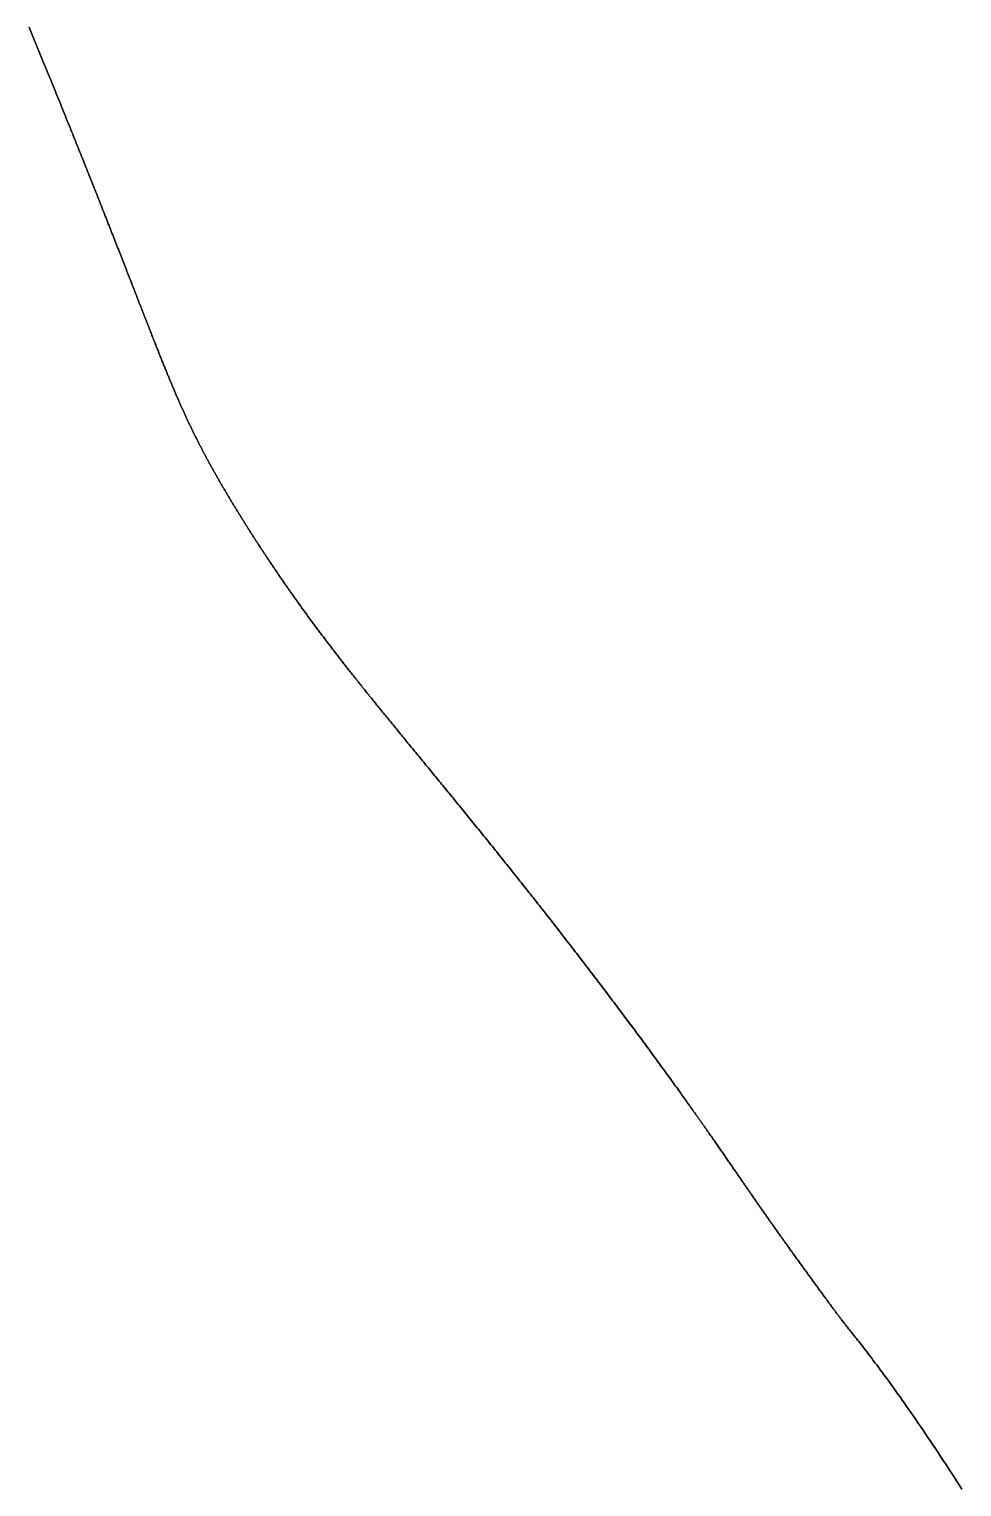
# Model space of a CAD drawing. Header units: inches. Extents: x 130170 to 284068, y 377793 to 804530.
# Drawn here: x 260013.8 to 260047.5, y 742561.3 to 742613.9 of the extents above; entities that cross this region are included whole.
import ezdxf

# ---------------------------------------------------------------- set-up
doc = ezdxf.new("R2010")
doc.units = ezdxf.units.IN
doc.header["$MEASUREMENT"] = 0
doc.layers.add('muni_il', color=7, linetype='Continuous')

msp = doc.modelspace()

# ---------------------------------------------------------------- linework, layer by layer
at = {"layer": 'muni_il'}
for points in [[(260047.468, 742561.223), (260047.371, 742561.376), (260047.273, 742561.527), (260047.177, 742561.677), (260047.081, 742561.826), (260046.985, 742561.973), (260046.89, 742562.118), (260046.796, 742562.262), (260046.702, 742562.405), (260046.609, 742562.545), (260046.517, 742562.684), (260046.426, 742562.821), (260046.335, 742562.957), (260046.245, 742563.091), (260046.156, 742563.223), (260046.067, 742563.353), (260045.98, 742563.481), (260045.894, 742563.607), (260045.808, 742563.731), (260045.723, 742563.854), (260045.64, 742563.974), (260045.557, 742564.092), (260045.476, 742564.209), (260045.395, 742564.323), (260045.316, 742564.435), (260045.238, 742564.546), (260045.161, 742564.654), (260045.085, 742564.76), (260045.011, 742564.863), (260044.937, 742564.965), (260044.865, 742565.065), (260044.794, 742565.162), (260044.725, 742565.257), (260044.656, 742565.35), (260044.589, 742565.441), (260044.523, 742565.53), (260044.459, 742565.616), (260044.396, 742565.701), (260044.335, 742565.783), (260044.274, 742565.863), (260044.216, 742565.941), (260044.158, 742566.016), (260044.102, 742566.09), (260044.048, 742566.161), (260043.995, 742566.23), (260043.943, 742566.297), (260043.893, 742566.362), (260043.844, 742566.424), (260043.797, 742566.485), (260043.752, 742566.543), (260043.708, 742566.6), (260043.665, 742566.654), (260043.624, 742566.706), (260043.585, 742566.756), (260043.547, 742566.804), (260043.511, 742566.849), (260043.476, 742566.893), (260043.443, 742566.934), (260043.412, 742566.973), (260043.382, 742567.01), (260043.355, 742567.044), (260043.329, 742567.076), (260043.305, 742567.106), (260043.283, 742567.133), (260043.264, 742567.158), (260043.246, 742567.18), (260043.231, 742567.199), (260043.128, 742567.332), (260043.097, 742567.373), (260043.081, 742567.394), (260043.065, 742567.415), (260043.049, 742567.437), (260043.032, 742567.459), (260043.015, 742567.481), (260042.998, 742567.504), (260042.981, 742567.527), (260042.963, 742567.551), (260042.945, 742567.575), (260042.927, 742567.6), (260042.908, 742567.625), (260042.889, 742567.65), (260042.87, 742567.676), (260042.851, 742567.702), (260042.831, 742567.728), (260042.811, 742567.755), (260042.791, 742567.782), (260042.771, 742567.81), (260042.75, 742567.837), (260042.73, 742567.865), (260042.709, 742567.894), (260042.688, 742567.922), (260042.667, 742567.951), (260042.645, 742567.98), (260042.624, 742568.009), (260042.602, 742568.038), (260042.581, 742568.068), (260042.559, 742568.098), (260042.537, 742568.128), (260042.515, 742568.158), (260042.493, 742568.188), (260042.47, 742568.219), (260042.448, 742568.249), (260042.426, 742568.28), (260042.403, 742568.31), (260042.381, 742568.341), (260042.358, 742568.372), (260042.336, 742568.403), (260042.313, 742568.434), (260042.29, 742568.465), (260042.268, 742568.496), (260042.245, 742568.527), (260042.222, 742568.558), (260042.2, 742568.589), (260042.177, 742568.62), (260042.154, 742568.651), (260042.132, 742568.683), (260042.109, 742568.714), (260042.086, 742568.745), (260042.064, 742568.776), (260042.041, 742568.807), (260042.018, 742568.838), (260041.996, 742568.869), (260041.973, 742568.9), (260041.951, 742568.931), (260041.928, 742568.962), (260041.906, 742568.993), (260041.883, 742569.024), (260041.861, 742569.055), (260041.838, 742569.086), (260041.816, 742569.117), (260041.793, 742569.148), (260041.771, 742569.178), (260041.749, 742569.209), (260041.727, 742569.24), (260041.705, 742569.27), (260041.682, 742569.301), (260041.66, 742569.332), (260041.638, 742569.362), (260041.616, 742569.393), (260041.594, 742569.423), (260041.572, 742569.453), (260041.55, 742569.484), (260041.528, 742569.514), (260041.507, 742569.544), (260041.485, 742569.575), (260041.463, 742569.605), (260041.441, 742569.635), (260041.42, 742569.665), (260041.398, 742569.695), (260041.376, 742569.725), (260041.355, 742569.755), (260041.333, 742569.785), (260041.312, 742569.815), (260041.29, 742569.845), (260041.269, 742569.875), (260041.247, 742569.905), (260041.226, 742569.935), (260041.204, 742569.965), (260041.183, 742569.995), (260041.162, 742570.024), (260041.14, 742570.054), (260041.119, 742570.084), (260041.098, 742570.114), (260041.076, 742570.143), (260041.055, 742570.173), (260041.034, 742570.203), (260041.013, 742570.233), (260040.992, 742570.262), (260040.97, 742570.292), (260040.949, 742570.322), (260040.928, 742570.351), (260040.907, 742570.381), (260040.886, 742570.411), (260040.865, 742570.44), (260040.844, 742570.47), (260040.823, 742570.5), (260040.802, 742570.529), (260040.781, 742570.559), (260040.76, 742570.589), (260040.739, 742570.618), (260040.718, 742570.648), (260040.697, 742570.677), (260040.676, 742570.707), (260040.655, 742570.737), (260040.634, 742570.766), (260040.613, 742570.796), (260040.592, 742570.826), (260040.571, 742570.855), (260040.55, 742570.885), (260040.529, 742570.915), (260040.509, 742570.944), (260040.488, 742570.974), (260040.467, 742571.004), (260040.446, 742571.034), (260040.425, 742571.063), (260040.404, 742571.093), (260040.383, 742571.123), (260040.363, 742571.153), (260040.342, 742571.182), (260040.321, 742571.212), (260040.3, 742571.242), (260040.279, 742571.272), (260040.258, 742571.302), (260040.237, 742571.332), (260040.217, 742571.361), (260040.196, 742571.391), (260040.175, 742571.421), (260040.154, 742571.451), (260040.133, 742571.481), (260040.112, 742571.511), (260040.091, 742571.541), (260040.07, 742571.571), (260040.05, 742571.601), (260040.029, 742571.631), (260040.008, 742571.661), (260039.987, 742571.691), (260039.966, 742571.722), (260039.945, 742571.752), (260039.924, 742571.782), (260039.903, 742571.812), (260039.882, 742571.843), (260039.861, 742571.873), (260039.84, 742571.903), (260039.819, 742571.934), (260039.798, 742571.964), (260039.777, 742571.995), (260039.756, 742572.025), (260039.735, 742572.056), (260039.713, 742572.087), (260039.692, 742572.117), (260039.671, 742572.148), (260039.65, 742572.179), (260039.628, 742572.21), (260039.607, 742572.241), (260039.585, 742572.272), (260039.564, 742572.303), (260039.542, 742572.334), (260039.521, 742572.365), (260039.499, 742572.396), (260039.478, 742572.428), (260039.456, 742572.459), (260039.434, 742572.491), (260039.413, 742572.522), (260039.391, 742572.554), (260039.369, 742572.586), (260039.347, 742572.618), (260039.325, 742572.65), (260039.303, 742572.682), (260039.28, 742572.714), (260039.258, 742572.746), (260039.236, 742572.779), (260039.213, 742572.811), (260039.191, 742572.844), (260039.168, 742572.877), (260039.146, 742572.91), (260039.123, 742572.943), (260039.1, 742572.976), (260039.077, 742573.009), (260039.054, 742573.043), (260039.031, 742573.076), (260039.007, 742573.11), (260038.984, 742573.144), (260038.96, 742573.178), (260038.937, 742573.212), (260038.913, 742573.247), (260038.889, 742573.281), (260038.865, 742573.316), (260038.841, 742573.351), (260038.817, 742573.386), (260038.792, 742573.421), (260038.768, 742573.457), (260038.743, 742573.492), (260038.718, 742573.528), (260038.693, 742573.564), (260038.668, 742573.6), (260038.643, 742573.637), (260038.617, 742573.673), (260038.592, 742573.71), (260038.566, 742573.747), (260038.54, 742573.785), (260038.514, 742573.822), (260038.487, 742573.86), (260038.461, 742573.898), (260038.434, 742573.936), (260038.407, 742573.975), (260038.38, 742574.014), (260038.353, 742574.053), (260038.326, 742574.092), (260038.298, 742574.132), (260038.27, 742574.171), (260038.242, 742574.212), (260038.214, 742574.252), (260038.185, 742574.293), (260038.156, 742574.333), (260038.127, 742574.375), (260038.098, 742574.416), (260038.069, 742574.458), (260038.039, 742574.5), (260038.009, 742574.542), (260037.979, 742574.585), (260037.949, 742574.628), (260037.919, 742574.671), (260037.888, 742574.715), (260037.857, 742574.758), (260037.826, 742574.803), (260037.794, 742574.847), (260037.762, 742574.892), (260037.73, 742574.937), (260037.698, 742574.983), (260037.665, 742575.028), (260037.633, 742575.074), (260037.6, 742575.121), (260037.566, 742575.168), (260037.533, 742575.215), (260037.499, 742575.262), (260037.465, 742575.31), (260037.43, 742575.358), (260037.396, 742575.406), (260037.361, 742575.455), (260037.326, 742575.504), (260037.29, 742575.554), (260037.254, 742575.603), (260037.218, 742575.654), (260037.182, 742575.704), (260037.145, 742575.755), (260037.109, 742575.806), (260037.071, 742575.858), (260037.034, 742575.909), (260036.996, 742575.962), (260036.958, 742576.014), (260036.92, 742576.067), (260036.882, 742576.12), (260036.843, 742576.174), (260036.804, 742576.227), (260036.764, 742576.282), (260036.725, 742576.336), (260036.685, 742576.391), (260036.644, 742576.446), (260036.604, 742576.502), (260036.563, 742576.558), (260036.522, 742576.614), (260036.481, 742576.671), (260036.439, 742576.728), (260036.397, 742576.785), (260036.355, 742576.842), (260036.313, 742576.9), (260036.27, 742576.958), (260036.227, 742577.017), (260036.184, 742577.076), (260036.14, 742577.135), (260036.096, 742577.194), (260036.052, 742577.254), (260036.008, 742577.314), (260035.963, 742577.374), (260035.919, 742577.435), (260035.873, 742577.496), (260035.828, 742577.557), (260035.783, 742577.619), (260035.737, 742577.68), (260035.691, 742577.742), (260035.644, 742577.805), (260035.598, 742577.867), (260035.551, 742577.93), (260035.504, 742577.993), (260035.457, 742578.057), (260035.409, 742578.12), (260035.362, 742578.184), (260035.314, 742578.248), (260035.265, 742578.313), (260035.217, 742578.377), (260035.168, 742578.442), (260035.12, 742578.507), (260035.071, 742578.572), (260035.021, 742578.638), (260034.972, 742578.703), (260034.922, 742578.769), (260034.872, 742578.835), (260034.823, 742578.902), (260034.772, 742578.968), (260034.722, 742579.035), (260034.671, 742579.102), (260034.621, 742579.169), (260034.57, 742579.236), (260034.519, 742579.303), (260034.468, 742579.371), (260034.416, 742579.438), (260034.365, 742579.506), (260034.313, 742579.574), (260034.261, 742579.642), (260034.209, 742579.71), (260034.157, 742579.778), (260034.105, 742579.847), (260034.053, 742579.915), (260034, 742579.984), (260033.948, 742580.052), (260033.895, 742580.121), (260033.842, 742580.19), (260033.789, 742580.259), (260033.736, 742580.328), (260033.683, 742580.397), (260033.63, 742580.466), (260033.576, 742580.535), (260033.523, 742580.605), (260033.47, 742580.674), (260033.416, 742580.743), (260033.362, 742580.813), (260033.309, 742580.882), (260033.255, 742580.952), (260033.201, 742581.021), (260033.147, 742581.09), (260033.093, 742581.16), (260033.04, 742581.229), (260032.986, 742581.299), (260032.931, 742581.368), (260032.878, 742581.438), (260032.823, 742581.507), (260032.769, 742581.576), (260032.715, 742581.646), (260032.661, 742581.715), (260032.607, 742581.784), (260032.553, 742581.853), (260032.499, 742581.922), (260032.445, 742581.991), (260032.391, 742582.06), (260032.337, 742582.129), (260032.282, 742582.198), (260032.229, 742582.267), (260032.175, 742582.335), (260032.121, 742582.404), (260032.067, 742582.472), (260032.013, 742582.541), (260031.959, 742582.609), (260031.905, 742582.677), (260031.851, 742582.745), (260031.798, 742582.813), (260031.744, 742582.881), (260031.69, 742582.949), (260031.637, 742583.016), (260031.583, 742583.083), (260031.53, 742583.151), (260031.477, 742583.218), (260031.423, 742583.285), (260031.37, 742583.351), (260031.317, 742583.418), (260031.264, 742583.484), (260031.212, 742583.551), (260031.159, 742583.617), (260031.106, 742583.683), (260031.054, 742583.749), (260031.001, 742583.814), (260030.949, 742583.88), (260030.897, 742583.945), (260030.844, 742584.01), (260030.792, 742584.075), (260030.741, 742584.139), (260030.689, 742584.204), (260030.637, 742584.268), (260030.586, 742584.332), (260030.535, 742584.396), (260030.483, 742584.459), (260030.432, 742584.523), (260030.381, 742584.586), (260030.331, 742584.649), (260030.28, 742584.712), (260030.229, 742584.774), (260030.179, 742584.836), (260030.129, 742584.898), (260030.079, 742584.96), (260030.029, 742585.022), (260029.979, 742585.083), (260029.93, 742585.144), (260029.88, 742585.205), (260029.831, 742585.266), (260029.782, 742585.326), (260029.733, 742585.387), (260029.685, 742585.446), (260029.636, 742585.506), (260029.588, 742585.566), (260029.54, 742585.625), (260029.492, 742585.684), (260029.444, 742585.743), (260029.396, 742585.801), (260029.349, 742585.859), (260029.301, 742585.917), (260029.254, 742585.975), (260029.207, 742586.033), (260029.161, 742586.09), (260029.114, 742586.147), (260029.068, 742586.203), (260029.022, 742586.26), (260028.976, 742586.316), (260028.93, 742586.372), (260028.884, 742586.428), (260028.839, 742586.483), (260028.794, 742586.538), (260028.749, 742586.593), (260028.704, 742586.648), (260028.659, 742586.703), (260028.615, 742586.757), (260028.571, 742586.811), (260028.527, 742586.864), (260028.483, 742586.918), (260028.439, 742586.971), (260028.396, 742587.024), (260028.353, 742587.077), (260028.31, 742587.129), (260028.267, 742587.181), (260028.224, 742587.233), (260028.182, 742587.285), (260028.139, 742587.336), (260028.097, 742587.387), (260028.056, 742587.438), (260028.014, 742587.489), (260027.972, 742587.54), (260027.931, 742587.59), (260027.89, 742587.64), (260027.849, 742587.69), (260027.809, 742587.739), (260027.768, 742587.788), (260027.728, 742587.837), (260027.688, 742587.886), (260027.648, 742587.935), (260027.608, 742587.983), (260027.569, 742588.031), (260027.529, 742588.079), (260027.49, 742588.126), (260027.451, 742588.174), (260027.413, 742588.221), (260027.374, 742588.268), (260027.336, 742588.315), (260027.298, 742588.361), (260027.26, 742588.407), (260027.222, 742588.454), (260027.184, 742588.499), (260027.147, 742588.545), (260027.11, 742588.59), (260027.073, 742588.636), (260027.036, 742588.681), (260026.999, 742588.725), (260026.963, 742588.77), (260026.927, 742588.814), (260026.89, 742588.859), (260026.854, 742588.902), (260026.819, 742588.946), (260026.783, 742588.99), (260026.748, 742589.033), (260026.713, 742589.076), (260026.677, 742589.119), (260026.643, 742589.162), (260026.608, 742589.205), (260026.573, 742589.247), (260026.539, 742589.289), (260026.505, 742589.331), (260026.471, 742589.373), (260026.437, 742589.415), (260026.403, 742589.456), (260026.37, 742589.498), (260026.336, 742589.539), (260026.303, 742589.58), (260026.27, 742589.621), (260026.237, 742589.661), (260026.205, 742589.702), (260026.172, 742589.742), (260026.14, 742589.782), (260026.107, 742589.822), (260026.075, 742589.862), (260026.043, 742589.902), (260026.011, 742589.941), (260025.98, 742589.98), (260025.948, 742590.02), (260025.917, 742590.059), (260025.886, 742590.097), (260025.855, 742590.136), (260025.824, 742590.175), (260025.793, 742590.213), (260025.763, 742590.251), (260025.732, 742590.29), (260025.702, 742590.328), (260025.672, 742590.366), (260025.641, 742590.403), (260025.612, 742590.441), (260025.582, 742590.478), (260025.552, 742590.516), (260025.523, 742590.553), (260025.493, 742590.59), (260025.464, 742590.627), (260025.435, 742590.664), (260025.406, 742590.701), (260025.377, 742590.737), (260025.348, 742590.774), (260025.32, 742590.81), (260025.291, 742590.846), (260025.263, 742590.882), (260025.235, 742590.918), (260025.206, 742590.954), (260025.178, 742590.99), (260025.151, 742591.026), (260025.123, 742591.061), (260025.095, 742591.097), (260025.067, 742591.132), (260025.04, 742591.168), (260025.013, 742591.203), (260024.986, 742591.238), (260024.958, 742591.273), (260024.931, 742591.308), (260024.905, 742591.342), (260024.878, 742591.377), (260024.851, 742591.412), (260024.824, 742591.446), (260024.798, 742591.481), (260024.772, 742591.515), (260024.745, 742591.549), (260024.719, 742591.583), (260024.693, 742591.617), (260024.667, 742591.651), (260024.641, 742591.685), (260024.615, 742591.719), (260024.59, 742591.753), (260024.564, 742591.786), (260024.539, 742591.82), (260024.513, 742591.854), (260024.488, 742591.887), (260024.463, 742591.92), (260024.438, 742591.954), (260024.413, 742591.987), (260024.388, 742592.02), (260024.363, 742592.053), (260024.338, 742592.086), (260024.313, 742592.119), (260024.289, 742592.152), (260024.264, 742592.185), (260024.24, 742592.217), (260024.215, 742592.25), (260024.191, 742592.283), (260024.167, 742592.315), (260024.143, 742592.348), (260024.119, 742592.38), (260024.095, 742592.412), (260024.071, 742592.445), (260024.047, 742592.477), (260024.023, 742592.509), (260024, 742592.541), (260023.976, 742592.573), (260023.953, 742592.605), (260023.929, 742592.637), (260023.906, 742592.669), (260023.883, 742592.701), (260023.859, 742592.733), (260023.836, 742592.765), (260023.813, 742592.796), (260023.79, 742592.828), (260023.767, 742592.859), (260023.744, 742592.891), (260023.722, 742592.922), (260023.699, 742592.954), (260023.676, 742592.985), (260023.653, 742593.016), (260023.631, 742593.048), (260023.609, 742593.079), (260023.586, 742593.11), (260023.564, 742593.141), (260023.542, 742593.172), (260023.519, 742593.204), (260023.497, 742593.235), (260023.475, 742593.266), (260023.453, 742593.296), (260023.431, 742593.327), (260023.409, 742593.358), (260023.387, 742593.389), (260023.366, 742593.42), (260023.344, 742593.45), (260023.322, 742593.481), (260023.301, 742593.512), (260023.279, 742593.542), (260023.258, 742593.573), (260023.236, 742593.603), (260023.215, 742593.634), (260023.193, 742593.664), (260023.172, 742593.695), (260023.151, 742593.725), (260023.13, 742593.755), (260023.109, 742593.786), (260023.088, 742593.816), (260023.067, 742593.846), (260023.046, 742593.876), (260023.025, 742593.906), (260023.004, 742593.937), (260022.983, 742593.967), (260022.963, 742593.997), (260022.942, 742594.027), (260022.921, 742594.057), (260022.901, 742594.086), (260022.88, 742594.116), (260022.86, 742594.146), (260022.839, 742594.176), (260022.819, 742594.206), (260022.799, 742594.236), (260022.778, 742594.265), (260022.758, 742594.295), (260022.738, 742594.325), (260022.718, 742594.354), (260022.698, 742594.384), (260022.678, 742594.413), (260022.658, 742594.443), (260022.638, 742594.472), (260022.618, 742594.502), (260022.598, 742594.531), (260022.578, 742594.56), (260022.559, 742594.59), (260022.539, 742594.619), (260022.519, 742594.648), (260022.5, 742594.678), (260022.48, 742594.707), (260022.461, 742594.736), (260022.441, 742594.765), (260022.422, 742594.794), (260022.403, 742594.823), (260022.383, 742594.852), (260022.364, 742594.881), (260022.345, 742594.91), (260022.326, 742594.939), (260022.307, 742594.968), (260022.288, 742594.997), (260022.269, 742595.026), (260022.25, 742595.055), (260022.231, 742595.083), (260022.212, 742595.112), (260022.193, 742595.141), (260022.174, 742595.17), (260022.156, 742595.198), (260022.137, 742595.227), (260022.118, 742595.255), (260022.1, 742595.284), (260022.081, 742595.312), (260022.063, 742595.341), (260022.044, 742595.369), (260022.026, 742595.398), (260022.007, 742595.426), (260021.989, 742595.455), (260021.971, 742595.483), (260021.952, 742595.511), (260021.934, 742595.539), (260021.916, 742595.568), (260021.898, 742595.596), (260021.88, 742595.624), (260021.862, 742595.652), (260021.844, 742595.68), (260021.826, 742595.708), (260021.808, 742595.736), (260021.79, 742595.764), (260021.773, 742595.792), (260021.755, 742595.82), (260021.737, 742595.848), (260021.719, 742595.876), (260021.702, 742595.904), (260021.684, 742595.932), (260021.667, 742595.959), (260021.649, 742595.987), (260021.632, 742596.015), (260021.615, 742596.042), (260021.597, 742596.07), (260021.58, 742596.098), (260021.563, 742596.125), (260021.545, 742596.153), (260021.528, 742596.18), (260021.511, 742596.208), (260021.494, 742596.235), (260021.477, 742596.262), (260021.46, 742596.29), (260021.443, 742596.317), (260021.426, 742596.345), (260021.409, 742596.372), (260021.392, 742596.399), (260021.376, 742596.426), (260021.359, 742596.453), (260021.342, 742596.48), (260021.326, 742596.508), (260021.309, 742596.535), (260021.292, 742596.562), (260021.276, 742596.589), (260021.26, 742596.616), (260021.243, 742596.643), (260021.227, 742596.669), (260021.21, 742596.696), (260021.194, 742596.723), (260021.178, 742596.75), (260021.162, 742596.777), (260021.146, 742596.803), (260021.129, 742596.83), (260021.113, 742596.857), (260021.097, 742596.883), (260021.081, 742596.91), (260021.065, 742596.937), (260021.05, 742596.963), (260021.034, 742596.989), (260021.018, 742597.016), (260021.002, 742597.042), (260020.986, 742597.069), (260020.971, 742597.095), (260020.955, 742597.122), (260020.939, 742597.148), (260020.924, 742597.174), (260020.908, 742597.2), (260020.893, 742597.227), (260020.878, 742597.253), (260020.862, 742597.279), (260020.847, 742597.305), (260020.832, 742597.331), (260020.816, 742597.357), (260020.801, 742597.383), (260020.786, 742597.409), (260020.771, 742597.435), (260020.756, 742597.461), (260020.741, 742597.487), (260020.726, 742597.513), (260020.711, 742597.539), (260020.696, 742597.565), (260020.681, 742597.591), (260020.666, 742597.616), (260020.651, 742597.642), (260020.637, 742597.668), (260020.622, 742597.694), (260020.607, 742597.719), (260020.593, 742597.745), (260020.578, 742597.771), (260020.564, 742597.796), (260020.549, 742597.822), (260020.535, 742597.847), (260020.52, 742597.873), (260020.506, 742597.898), (260020.492, 742597.924), (260020.477, 742597.949), (260020.463, 742597.975), (260020.449, 742598), (260020.435, 742598.026), (260020.421, 742598.051), (260020.406, 742598.077), (260020.392, 742598.102), (260020.378, 742598.127), (260020.364, 742598.153), (260020.35, 742598.178), (260020.336, 742598.203), (260020.323, 742598.229), (260020.309, 742598.254), (260020.295, 742598.279), (260020.281, 742598.305), (260020.267, 742598.33), (260020.254, 742598.355), (260020.24, 742598.38), (260020.226, 742598.406), (260020.213, 742598.431), (260020.199, 742598.456), (260020.186, 742598.481), (260020.172, 742598.507), (260020.159, 742598.532), (260020.145, 742598.557), (260020.132, 742598.582), (260020.119, 742598.608), (260020.105, 742598.633), (260020.092, 742598.658), (260020.079, 742598.683), (260020.065, 742598.709), (260020.052, 742598.734), (260020.039, 742598.759), (260020.026, 742598.784), (260020.013, 742598.81), (260020, 742598.835), (260019.986, 742598.86), (260019.973, 742598.886), (260019.96, 742598.911), (260019.947, 742598.936), (260019.934, 742598.962), (260019.922, 742598.987), (260019.909, 742599.012), (260019.896, 742599.038), (260019.883, 742599.063), (260019.87, 742599.089), (260019.857, 742599.114), (260019.844, 742599.14), (260019.831, 742599.166), (260019.819, 742599.191), (260019.806, 742599.217), (260019.793, 742599.242), (260019.78, 742599.268), (260019.768, 742599.294), (260019.755, 742599.32), (260019.742, 742599.346), (260019.729, 742599.372), (260019.717, 742599.397), (260019.704, 742599.423), (260019.691, 742599.449), (260019.679, 742599.476), (260019.666, 742599.502), (260019.654, 742599.528), (260019.641, 742599.554), (260019.628, 742599.58), (260019.616, 742599.607), (260019.603, 742599.633), (260019.591, 742599.66), (260019.578, 742599.686), (260019.565, 742599.713), (260019.553, 742599.74), (260019.54, 742599.766), (260019.528, 742599.793), (260019.515, 742599.82), (260019.502, 742599.847), (260019.49, 742599.874), (260019.477, 742599.902), (260019.465, 742599.929), (260019.452, 742599.956), (260019.44, 742599.984), (260019.427, 742600.011), (260019.414, 742600.039), (260019.402, 742600.067), (260019.389, 742600.094), (260019.376, 742600.122), (260019.364, 742600.15), (260019.351, 742600.179), (260019.338, 742600.207), (260019.326, 742600.235), (260019.313, 742600.264), (260019.3, 742600.292), (260019.287, 742600.321), (260019.275, 742600.35), (260019.262, 742600.379), (260019.249, 742600.408), (260019.236, 742600.437), (260019.223, 742600.466), (260019.21, 742600.496), (260019.197, 742600.526), (260019.184, 742600.555), (260019.171, 742600.585), (260019.158, 742600.615), (260019.145, 742600.646), (260019.132, 742600.676), (260019.119, 742600.707), (260019.106, 742600.737), (260019.093, 742600.768), (260019.079, 742600.799), (260019.066, 742600.83), (260019.053, 742600.861), (260019.04, 742600.893), (260019.026, 742600.925), (260019.013, 742600.956), (260018.999, 742600.988), (260018.986, 742601.021), (260018.972, 742601.053), (260018.958, 742601.086), (260018.945, 742601.118), (260018.931, 742601.151), (260018.917, 742601.184), (260018.903, 742601.218), (260018.889, 742601.251), (260018.876, 742601.285), (260018.862, 742601.319), (260018.847, 742601.353), (260018.833, 742601.387), (260018.819, 742601.422), (260018.805, 742601.457), (260018.791, 742601.492), (260018.776, 742601.527), (260018.762, 742601.562), (260018.747, 742601.598), (260018.733, 742601.634), (260018.718, 742601.67), (260018.703, 742601.706), (260018.688, 742601.743), (260018.674, 742601.78), (260018.658, 742601.817), (260018.644, 742601.854), (260018.628, 742601.892), (260018.613, 742601.929), (260018.598, 742601.967), (260018.583, 742602.006), (260018.567, 742602.044), (260018.552, 742602.083), (260018.536, 742602.122), (260018.52, 742602.161), (260018.505, 742602.201), (260018.489, 742602.241), (260018.473, 742602.281), (260018.457, 742602.321), (260018.441, 742602.362), (260018.424, 742602.403), (260018.408, 742602.444), (260018.391, 742602.486), (260018.375, 742602.528), (260018.358, 742602.57), (260018.342, 742602.612), (260018.325, 742602.655), (260018.308, 742602.698), (260018.291, 742602.741), (260018.274, 742602.785), (260018.256, 742602.829), (260018.239, 742602.873), (260018.222, 742602.917), (260018.204, 742602.962), (260018.186, 742603.007), (260018.168, 742603.053), (260018.15, 742603.098), (260018.132, 742603.144), (260018.114, 742603.191), (260018.096, 742603.237), (260018.078, 742603.284), (260018.059, 742603.331), (260018.041, 742603.379), (260018.022, 742603.427), (260018.003, 742603.475), (260017.984, 742603.524), (260017.965, 742603.573), (260017.946, 742603.622), (260017.926, 742603.671), (260017.907, 742603.721), (260017.887, 742603.772), (260017.868, 742603.822), (260017.848, 742603.873), (260017.828, 742603.924), (260017.808, 742603.976), (260017.787, 742604.028), (260017.767, 742604.08), (260017.747, 742604.133), (260017.726, 742604.186), (260017.705, 742604.239), (260017.684, 742604.293), (260017.663, 742604.347), (260017.642, 742604.401), (260017.621, 742604.456), (260017.599, 742604.511), (260017.578, 742604.566), (260017.556, 742604.622), (260017.534, 742604.678), (260017.512, 742604.734), (260017.49, 742604.791), (260017.468, 742604.848), (260017.445, 742604.905), (260017.423, 742604.963), (260017.4, 742605.021), (260017.377, 742605.08), (260017.354, 742605.138), (260017.331, 742605.198), (260017.308, 742605.257), (260017.285, 742605.317), (260017.261, 742605.377), (260017.238, 742605.438), (260017.214, 742605.499), (260017.19, 742605.56), (260017.166, 742605.622), (260017.141, 742605.684), (260017.117, 742605.746), (260017.093, 742605.809), (260017.068, 742605.872), (260017.043, 742605.935), (260017.018, 742605.999), (260016.993, 742606.063), (260016.968, 742606.127), (260016.942, 742606.192), (260016.917, 742606.257), (260016.891, 742606.323), (260016.865, 742606.388), (260016.839, 742606.455), (260016.813, 742606.521), (260016.787, 742606.588), (260016.76, 742606.655), (260016.734, 742606.723), (260016.707, 742606.79), (260016.68, 742606.858), (260016.653, 742606.927), (260016.626, 742606.996), (260016.599, 742607.065), (260016.572, 742607.134), (260016.544, 742607.204), (260016.516, 742607.274), (260016.489, 742607.345), (260016.461, 742607.416), (260016.433, 742607.487), (260016.404, 742607.558), (260016.376, 742607.63), (260016.347, 742607.702), (260016.319, 742607.774), (260016.29, 742607.847), (260016.261, 742607.92), (260016.232, 742607.993), (260016.203, 742608.067), (260016.173, 742608.141), (260016.144, 742608.215), (260016.114, 742608.289), (260016.085, 742608.364), (260016.055, 742608.439), (260016.025, 742608.515), (260015.994, 742608.59), (260015.964, 742608.666), (260015.934, 742608.743), (260015.903, 742608.819), (260015.873, 742608.896), (260015.842, 742608.973), (260015.811, 742609.051), (260015.78, 742609.128), (260015.749, 742609.206), (260015.717, 742609.285), (260015.686, 742609.363), (260015.654, 742609.442), (260015.622, 742609.521), (260015.591, 742609.6), (260015.559, 742609.68), (260015.527, 742609.76), (260015.495, 742609.84), (260015.462, 742609.92), (260015.43, 742610.001), (260015.397, 742610.081), (260015.365, 742610.162), (260015.332, 742610.244), (260015.299, 742610.325), (260015.266, 742610.407), (260015.233, 742610.489), (260015.2, 742610.572), (260015.166, 742610.654), (260015.133, 742610.737), (260015.099, 742610.82), (260015.066, 742610.903), (260015.032, 742610.987), (260014.998, 742611.07), (260014.964, 742611.154), (260014.93, 742611.238), (260014.896, 742611.323), (260014.861, 742611.407), (260014.827, 742611.492), (260014.793, 742611.577), (260014.758, 742611.662), (260014.723, 742611.747), (260014.689, 742611.833), (260014.654, 742611.918), (260014.619, 742612.004), (260014.583, 742612.091), (260014.548, 742612.177), (260014.513, 742612.263), (260014.478, 742612.35), (260014.442, 742612.437), (260014.407, 742612.524), (260014.371, 742612.611), (260014.335, 742612.699), (260014.299, 742612.786), (260014.263, 742612.874), (260014.227, 742612.962), (260014.191, 742613.05), (260014.155, 742613.138), (260014.119, 742613.227), (260014.082, 742613.315), (260014.046, 742613.404), (260014.009, 742613.493), (260013.973, 742613.582), (260013.936, 742613.672), (260013.899, 742613.761), (260013.862, 742613.851), (260013.825, 742613.94)], [(260013.825, 742613.94), (260013.862, 742613.851), (260013.899, 742613.761), (260013.936, 742613.672), (260013.973, 742613.582), (260014.009, 742613.493), (260014.046, 742613.404), (260014.082, 742613.315), (260014.119, 742613.227), (260014.155, 742613.138), (260014.191, 742613.05), (260014.227, 742612.962), (260014.263, 742612.874), (260014.299, 742612.786), (260014.335, 742612.699), (260014.371, 742612.611), (260014.407, 742612.524), (260014.442, 742612.437), (260014.478, 742612.35), (260014.513, 742612.263), (260014.548, 742612.177), (260014.583, 742612.091), (260014.619, 742612.004), (260014.654, 742611.918), (260014.689, 742611.833), (260014.723, 742611.747), (260014.758, 742611.662), (260014.793, 742611.577), (260014.827, 742611.492), (260014.861, 742611.407), (260014.896, 742611.323), (260014.93, 742611.238), (260014.964, 742611.154), (260014.998, 742611.07), (260015.032, 742610.987), (260015.066, 742610.903), (260015.099, 742610.82), (260015.133, 742610.737), (260015.166, 742610.654), (260015.2, 742610.572), (260015.233, 742610.489), (260015.266, 742610.407), (260015.299, 742610.325), (260015.332, 742610.244), (260015.365, 742610.162), (260015.397, 742610.081), (260015.43, 742610.001), (260015.462, 742609.92), (260015.495, 742609.84), (260015.527, 742609.76), (260015.559, 742609.68), (260015.591, 742609.6), (260015.622, 742609.521), (260015.654, 742609.442), (260015.686, 742609.363), (260015.717, 742609.285), (260015.749, 742609.206), (260015.78, 742609.128), (260015.811, 742609.051), (260015.842, 742608.973), (260015.873, 742608.896), (260015.903, 742608.819), (260015.934, 742608.743), (260015.964, 742608.666), (260015.994, 742608.59), (260016.025, 742608.515), (260016.055, 742608.439), (260016.085, 742608.364), (260016.114, 742608.289), (260016.144, 742608.215), (260016.173, 742608.141), (260016.203, 742608.067), (260016.232, 742607.993), (260016.261, 742607.92), (260016.29, 742607.847), (260016.319, 742607.774), (260016.347, 742607.702), (260016.376, 742607.63), (260016.404, 742607.558), (260016.433, 742607.487), (260016.461, 742607.416), (260016.489, 742607.345), (260016.516, 742607.274), (260016.544, 742607.204), (260016.572, 742607.134), (260016.599, 742607.065), (260016.626, 742606.996), (260016.653, 742606.927), (260016.68, 742606.858), (260016.707, 742606.79), (260016.734, 742606.723), (260016.76, 742606.655), (260016.787, 742606.588), (260016.813, 742606.521), (260016.839, 742606.455), (260016.865, 742606.388), (260016.891, 742606.323), (260016.917, 742606.257), (260016.942, 742606.192), (260016.968, 742606.127), (260016.993, 742606.063), (260017.018, 742605.999), (260017.043, 742605.935), (260017.068, 742605.872), (260017.093, 742605.809), (260017.117, 742605.746), (260017.141, 742605.684), (260017.166, 742605.622), (260017.19, 742605.56), (260017.214, 742605.499), (260017.238, 742605.438), (260017.261, 742605.377), (260017.285, 742605.317), (260017.308, 742605.257), (260017.331, 742605.198), (260017.354, 742605.138), (260017.377, 742605.08), (260017.4, 742605.021), (260017.423, 742604.963), (260017.445, 742604.905), (260017.468, 742604.848), (260017.49, 742604.791), (260017.512, 742604.734), (260017.534, 742604.678), (260017.556, 742604.622), (260017.578, 742604.566), (260017.599, 742604.511), (260017.621, 742604.456), (260017.642, 742604.401), (260017.663, 742604.347), (260017.684, 742604.293), (260017.705, 742604.239), (260017.726, 742604.186), (260017.747, 742604.133), (260017.767, 742604.08), (260017.787, 742604.028), (260017.808, 742603.976), (260017.828, 742603.924), (260017.848, 742603.873), (260017.868, 742603.822), (260017.887, 742603.772), (260017.907, 742603.721), (260017.926, 742603.671), (260017.946, 742603.622), (260017.965, 742603.573), (260017.984, 742603.524), (260018.003, 742603.475), (260018.022, 742603.427), (260018.041, 742603.379), (260018.059, 742603.331), (260018.078, 742603.284), (260018.096, 742603.237), (260018.114, 742603.191), (260018.132, 742603.144), (260018.15, 742603.098), (260018.168, 742603.053), (260018.186, 742603.007), (260018.204, 742602.962), (260018.222, 742602.917), (260018.239, 742602.873), (260018.256, 742602.829), (260018.274, 742602.785), (260018.291, 742602.741), (260018.308, 742602.698), (260018.325, 742602.655), (260018.342, 742602.612), (260018.358, 742602.57), (260018.375, 742602.528), (260018.391, 742602.486), (260018.408, 742602.444), (260018.424, 742602.403), (260018.441, 742602.362), (260018.457, 742602.321), (260018.473, 742602.281), (260018.489, 742602.241), (260018.505, 742602.201), (260018.52, 742602.161), (260018.536, 742602.122), (260018.552, 742602.083), (260018.567, 742602.044), (260018.583, 742602.006), (260018.598, 742601.967), (260018.613, 742601.929), (260018.628, 742601.892), (260018.644, 742601.854), (260018.658, 742601.817), (260018.674, 742601.78), (260018.688, 742601.743), (260018.703, 742601.706), (260018.718, 742601.67), (260018.733, 742601.634), (260018.747, 742601.598), (260018.762, 742601.562), (260018.776, 742601.527), (260018.791, 742601.492), (260018.805, 742601.457), (260018.819, 742601.422), (260018.833, 742601.387), (260018.847, 742601.353), (260018.862, 742601.319), (260018.876, 742601.285), (260018.889, 742601.251), (260018.903, 742601.218), (260018.917, 742601.184), (260018.931, 742601.151), (260018.945, 742601.118), (260018.958, 742601.086), (260018.972, 742601.053), (260018.986, 742601.021), (260018.999, 742600.988), (260019.013, 742600.956), (260019.026, 742600.925), (260019.04, 742600.893), (260019.053, 742600.861), (260019.066, 742600.83), (260019.079, 742600.799), (260019.093, 742600.768), (260019.106, 742600.737), (260019.119, 742600.707), (260019.132, 742600.676), (260019.145, 742600.646), (260019.158, 742600.615), (260019.171, 742600.585), (260019.184, 742600.555), (260019.197, 742600.526), (260019.21, 742600.496), (260019.223, 742600.466), (260019.236, 742600.437), (260019.249, 742600.408), (260019.262, 742600.379), (260019.275, 742600.35), (260019.287, 742600.321), (260019.3, 742600.292), (260019.313, 742600.264), (260019.326, 742600.235), (260019.338, 742600.207), (260019.351, 742600.179), (260019.364, 742600.15), (260019.376, 742600.122), (260019.389, 742600.094), (260019.402, 742600.067), (260019.414, 742600.039), (260019.427, 742600.011), (260019.44, 742599.984), (260019.452, 742599.956), (260019.465, 742599.929), (260019.477, 742599.902), (260019.49, 742599.874), (260019.502, 742599.847), (260019.515, 742599.82), (260019.528, 742599.793), (260019.54, 742599.766), (260019.553, 742599.74), (260019.565, 742599.713), (260019.578, 742599.686), (260019.591, 742599.66), (260019.603, 742599.633), (260019.616, 742599.607), (260019.628, 742599.58), (260019.641, 742599.554), (260019.654, 742599.528), (260019.666, 742599.502), (260019.679, 742599.476), (260019.691, 742599.449), (260019.704, 742599.423), (260019.717, 742599.397), (260019.729, 742599.372), (260019.742, 742599.346), (260019.755, 742599.32), (260019.768, 742599.294), (260019.78, 742599.268), (260019.793, 742599.242), (260019.806, 742599.217), (260019.819, 742599.191), (260019.831, 742599.166), (260019.844, 742599.14), (260019.857, 742599.114), (260019.87, 742599.089), (260019.883, 742599.063), (260019.896, 742599.038), (260019.909, 742599.012), (260019.922, 742598.987), (260019.934, 742598.962), (260019.947, 742598.936), (260019.96, 742598.911), (260019.973, 742598.886), (260019.986, 742598.86), (260020, 742598.835), (260020.013, 742598.81), (260020.026, 742598.784), (260020.039, 742598.759), (260020.052, 742598.734), (260020.065, 742598.709), (260020.079, 742598.683), (260020.092, 742598.658), (260020.105, 742598.633), (260020.119, 742598.608), (260020.132, 742598.582), (260020.145, 742598.557), (260020.159, 742598.532), (260020.172, 742598.507), (260020.186, 742598.481), (260020.199, 742598.456), (260020.213, 742598.431), (260020.226, 742598.406), (260020.24, 742598.38), (260020.254, 742598.355), (260020.267, 742598.33), (260020.281, 742598.305), (260020.295, 742598.279), (260020.309, 742598.254), (260020.323, 742598.229), (260020.336, 742598.203), (260020.35, 742598.178), (260020.364, 742598.153), (260020.378, 742598.127), (260020.392, 742598.102), (260020.406, 742598.077), (260020.421, 742598.051), (260020.435, 742598.026), (260020.449, 742598), (260020.463, 742597.975), (260020.477, 742597.949), (260020.492, 742597.924), (260020.506, 742597.898), (260020.52, 742597.873), (260020.535, 742597.847), (260020.549, 742597.822), (260020.564, 742597.796), (260020.578, 742597.771), (260020.593, 742597.745), (260020.607, 742597.719), (260020.622, 742597.694), (260020.637, 742597.668), (260020.651, 742597.642), (260020.666, 742597.616), (260020.681, 742597.591), (260020.696, 742597.565), (260020.711, 742597.539), (260020.726, 742597.513), (260020.741, 742597.487), (260020.756, 742597.461), (260020.771, 742597.435), (260020.786, 742597.409), (260020.801, 742597.383), (260020.816, 742597.357), (260020.832, 742597.331), (260020.847, 742597.305), (260020.862, 742597.279), (260020.878, 742597.253), (260020.893, 742597.227), (260020.908, 742597.2), (260020.924, 742597.174), (260020.939, 742597.148), (260020.955, 742597.122), (260020.971, 742597.095), (260020.986, 742597.069), (260021.002, 742597.042), (260021.018, 742597.016), (260021.034, 742596.989), (260021.05, 742596.963), (260021.065, 742596.937), (260021.081, 742596.91), (260021.097, 742596.883), (260021.113, 742596.857), (260021.129, 742596.83), (260021.146, 742596.803), (260021.162, 742596.777), (260021.178, 742596.75), (260021.194, 742596.723), (260021.21, 742596.696), (260021.227, 742596.669), (260021.243, 742596.643), (260021.26, 742596.616), (260021.276, 742596.589), (260021.292, 742596.562), (260021.309, 742596.535), (260021.326, 742596.508), (260021.342, 742596.48), (260021.359, 742596.453), (260021.376, 742596.426), (260021.392, 742596.399), (260021.409, 742596.372), (260021.426, 742596.345), (260021.443, 742596.317), (260021.46, 742596.29), (260021.477, 742596.262), (260021.494, 742596.235), (260021.511, 742596.208), (260021.528, 742596.18), (260021.545, 742596.153), (260021.563, 742596.125), (260021.58, 742596.098), (260021.597, 742596.07), (260021.615, 742596.042), (260021.632, 742596.015), (260021.649, 742595.987), (260021.667, 742595.959), (260021.684, 742595.932), (260021.702, 742595.904), (260021.719, 742595.876), (260021.737, 742595.848), (260021.755, 742595.82), (260021.773, 742595.792), (260021.79, 742595.764), (260021.808, 742595.736), (260021.826, 742595.708), (260021.844, 742595.68), (260021.862, 742595.652), (260021.88, 742595.624), (260021.898, 742595.596), (260021.916, 742595.568), (260021.934, 742595.539), (260021.952, 742595.511), (260021.971, 742595.483), (260021.989, 742595.455), (260022.007, 742595.426), (260022.026, 742595.398), (260022.044, 742595.369), (260022.063, 742595.341), (260022.081, 742595.312), (260022.1, 742595.284), (260022.118, 742595.255), (260022.137, 742595.227), (260022.156, 742595.198), (260022.174, 742595.17), (260022.193, 742595.141), (260022.212, 742595.112), (260022.231, 742595.083), (260022.25, 742595.055), (260022.269, 742595.026), (260022.288, 742594.997), (260022.307, 742594.968), (260022.326, 742594.939), (260022.345, 742594.91), (260022.364, 742594.881), (260022.383, 742594.852), (260022.403, 742594.823), (260022.422, 742594.794), (260022.441, 742594.765), (260022.461, 742594.736), (260022.48, 742594.707), (260022.5, 742594.678), (260022.519, 742594.648), (260022.539, 742594.619), (260022.559, 742594.59), (260022.578, 742594.56), (260022.598, 742594.531), (260022.618, 742594.502), (260022.638, 742594.472), (260022.658, 742594.443), (260022.678, 742594.413), (260022.698, 742594.384), (260022.718, 742594.354), (260022.738, 742594.325), (260022.758, 742594.295), (260022.778, 742594.265), (260022.799, 742594.236), (260022.819, 742594.206), (260022.839, 742594.176), (260022.86, 742594.146), (260022.88, 742594.116), (260022.901, 742594.086), (260022.921, 742594.057), (260022.942, 742594.027), (260022.963, 742593.997), (260022.983, 742593.967), (260023.004, 742593.937), (260023.025, 742593.906), (260023.046, 742593.876), (260023.067, 742593.846), (260023.088, 742593.816), (260023.109, 742593.786), (260023.13, 742593.755), (260023.151, 742593.725), (260023.172, 742593.695), (260023.193, 742593.664), (260023.215, 742593.634), (260023.236, 742593.603), (260023.258, 742593.573), (260023.279, 742593.542), (260023.301, 742593.512), (260023.322, 742593.481), (260023.344, 742593.45), (260023.366, 742593.42), (260023.387, 742593.389), (260023.409, 742593.358), (260023.431, 742593.327), (260023.453, 742593.296), (260023.475, 742593.266), (260023.497, 742593.235), (260023.519, 742593.204), (260023.542, 742593.172), (260023.564, 742593.141), (260023.586, 742593.11), (260023.609, 742593.079), (260023.631, 742593.048), (260023.653, 742593.016), (260023.676, 742592.985), (260023.699, 742592.954), (260023.722, 742592.922), (260023.744, 742592.891), (260023.767, 742592.859), (260023.79, 742592.828), (260023.813, 742592.796), (260023.836, 742592.765), (260023.859, 742592.733), (260023.883, 742592.701), (260023.906, 742592.669), (260023.929, 742592.637), (260023.953, 742592.605), (260023.976, 742592.573), (260024, 742592.541), (260024.023, 742592.509), (260024.047, 742592.477), (260024.071, 742592.445), (260024.095, 742592.412), (260024.119, 742592.38), (260024.143, 742592.348), (260024.167, 742592.315), (260024.191, 742592.283), (260024.215, 742592.25), (260024.24, 742592.217), (260024.264, 742592.185), (260024.289, 742592.152), (260024.313, 742592.119), (260024.338, 742592.086), (260024.363, 742592.053), (260024.388, 742592.02), (260024.413, 742591.987), (260024.438, 742591.954), (260024.463, 742591.92), (260024.488, 742591.887), (260024.513, 742591.854), (260024.539, 742591.82), (260024.564, 742591.786), (260024.59, 742591.753), (260024.615, 742591.719), (260024.641, 742591.685), (260024.667, 742591.651), (260024.693, 742591.617), (260024.719, 742591.583), (260024.745, 742591.549), (260024.772, 742591.515), (260024.798, 742591.481), (260024.824, 742591.446), (260024.851, 742591.412), (260024.878, 742591.377), (260024.905, 742591.342), (260024.931, 742591.308), (260024.958, 742591.273), (260024.986, 742591.238), (260025.013, 742591.203), (260025.04, 742591.168), (260025.067, 742591.132), (260025.095, 742591.097), (260025.123, 742591.061), (260025.151, 742591.026), (260025.178, 742590.99), (260025.206, 742590.954), (260025.235, 742590.918), (260025.263, 742590.882), (260025.291, 742590.846), (260025.32, 742590.81), (260025.348, 742590.774), (260025.377, 742590.737), (260025.406, 742590.701), (260025.435, 742590.664), (260025.464, 742590.627), (260025.493, 742590.59), (260025.523, 742590.553), (260025.552, 742590.516), (260025.582, 742590.478), (260025.612, 742590.441), (260025.641, 742590.403), (260025.672, 742590.366), (260025.702, 742590.328), (260025.732, 742590.29), (260025.763, 742590.251), (260025.793, 742590.213), (260025.824, 742590.175), (260025.855, 742590.136), (260025.886, 742590.097), (260025.917, 742590.059), (260025.948, 742590.02), (260025.98, 742589.98), (260026.011, 742589.941), (260026.043, 742589.902), (260026.075, 742589.862), (260026.107, 742589.822), (260026.14, 742589.782), (260026.172, 742589.742), (260026.205, 742589.702), (260026.237, 742589.661), (260026.27, 742589.621), (260026.303, 742589.58), (260026.336, 742589.539), (260026.37, 742589.498), (260026.403, 742589.456), (260026.437, 742589.415), (260026.471, 742589.373), (260026.505, 742589.331), (260026.539, 742589.289), (260026.573, 742589.247), (260026.608, 742589.205), (260026.643, 742589.162), (260026.677, 742589.119), (260026.713, 742589.076), (260026.748, 742589.033), (260026.783, 742588.99), (260026.819, 742588.946), (260026.854, 742588.902), (260026.89, 742588.859), (260026.927, 742588.814), (260026.963, 742588.77), (260026.999, 742588.725), (260027.036, 742588.681), (260027.073, 742588.636), (260027.11, 742588.59), (260027.147, 742588.545), (260027.184, 742588.499), (260027.222, 742588.454), (260027.26, 742588.407), (260027.298, 742588.361), (260027.336, 742588.315), (260027.374, 742588.268), (260027.413, 742588.221), (260027.451, 742588.174), (260027.49, 742588.126), (260027.529, 742588.079), (260027.569, 742588.031), (260027.608, 742587.983), (260027.648, 742587.935), (260027.688, 742587.886), (260027.728, 742587.837), (260027.768, 742587.788), (260027.809, 742587.739), (260027.849, 742587.69), (260027.89, 742587.64), (260027.931, 742587.59), (260027.972, 742587.54), (260028.014, 742587.489), (260028.056, 742587.438), (260028.097, 742587.387), (260028.139, 742587.336), (260028.182, 742587.285), (260028.224, 742587.233), (260028.267, 742587.181), (260028.31, 742587.129), (260028.353, 742587.077), (260028.396, 742587.024), (260028.439, 742586.971), (260028.483, 742586.918), (260028.527, 742586.864), (260028.571, 742586.811), (260028.615, 742586.757), (260028.659, 742586.703), (260028.704, 742586.648), (260028.749, 742586.593), (260028.794, 742586.538), (260028.839, 742586.483), (260028.884, 742586.428), (260028.93, 742586.372), (260028.976, 742586.316), (260029.022, 742586.26), (260029.068, 742586.203), (260029.114, 742586.147), (260029.161, 742586.09), (260029.207, 742586.033), (260029.254, 742585.975), (260029.301, 742585.917), (260029.349, 742585.859), (260029.396, 742585.801), (260029.444, 742585.743), (260029.492, 742585.684), (260029.54, 742585.625), (260029.588, 742585.566), (260029.636, 742585.506), (260029.685, 742585.446), (260029.733, 742585.387), (260029.782, 742585.326), (260029.831, 742585.266), (260029.88, 742585.205), (260029.93, 742585.144), (260029.979, 742585.083), (260030.029, 742585.022), (260030.079, 742584.96), (260030.129, 742584.898), (260030.179, 742584.836), (260030.229, 742584.774), (260030.28, 742584.712), (260030.331, 742584.649), (260030.381, 742584.586), (260030.432, 742584.523), (260030.483, 742584.459), (260030.535, 742584.396), (260030.586, 742584.332), (260030.637, 742584.268), (260030.689, 742584.204), (260030.741, 742584.139), (260030.792, 742584.075), (260030.844, 742584.01), (260030.897, 742583.945), (260030.949, 742583.88), (260031.001, 742583.814), (260031.054, 742583.749), (260031.106, 742583.683), (260031.159, 742583.617), (260031.212, 742583.551), (260031.264, 742583.484), (260031.317, 742583.418), (260031.37, 742583.351), (260031.423, 742583.285), (260031.477, 742583.218), (260031.53, 742583.151), (260031.583, 742583.083), (260031.637, 742583.016), (260031.69, 742582.949), (260031.744, 742582.881), (260031.798, 742582.813), (260031.851, 742582.745), (260031.905, 742582.677), (260031.959, 742582.609), (260032.013, 742582.541), (260032.067, 742582.472), (260032.121, 742582.404), (260032.175, 742582.335), (260032.229, 742582.267), (260032.282, 742582.198), (260032.337, 742582.129), (260032.391, 742582.06), (260032.445, 742581.991), (260032.499, 742581.922), (260032.553, 742581.853), (260032.607, 742581.784), (260032.661, 742581.715), (260032.715, 742581.646), (260032.769, 742581.576), (260032.823, 742581.507), (260032.878, 742581.438), (260032.931, 742581.368), (260032.986, 742581.299), (260033.04, 742581.229), (260033.093, 742581.16), (260033.147, 742581.09), (260033.201, 742581.021), (260033.255, 742580.952), (260033.309, 742580.882), (260033.362, 742580.813), (260033.416, 742580.743), (260033.47, 742580.674), (260033.523, 742580.605), (260033.576, 742580.535), (260033.63, 742580.466), (260033.683, 742580.397), (260033.736, 742580.328), (260033.789, 742580.259), (260033.842, 742580.19), (260033.895, 742580.121), (260033.948, 742580.052), (260034, 742579.984), (260034.053, 742579.915), (260034.105, 742579.847), (260034.157, 742579.778), (260034.209, 742579.71), (260034.261, 742579.642), (260034.313, 742579.574), (260034.365, 742579.506), (260034.416, 742579.438), (260034.468, 742579.371), (260034.519, 742579.303), (260034.57, 742579.236), (260034.621, 742579.169), (260034.671, 742579.102), (260034.722, 742579.035), (260034.772, 742578.968), (260034.823, 742578.902), (260034.872, 742578.835), (260034.922, 742578.769), (260034.972, 742578.703), (260035.021, 742578.638), (260035.071, 742578.572), (260035.12, 742578.507), (260035.168, 742578.442), (260035.217, 742578.377), (260035.265, 742578.313), (260035.314, 742578.248), (260035.362, 742578.184), (260035.409, 742578.12), (260035.457, 742578.057), (260035.504, 742577.993), (260035.551, 742577.93), (260035.598, 742577.867), (260035.644, 742577.805), (260035.691, 742577.742), (260035.737, 742577.68), (260035.783, 742577.619), (260035.828, 742577.557), (260035.873, 742577.496), (260035.919, 742577.435), (260035.963, 742577.374), (260036.008, 742577.314), (260036.052, 742577.254), (260036.096, 742577.194), (260036.14, 742577.135), (260036.184, 742577.076), (260036.227, 742577.017), (260036.27, 742576.958), (260036.313, 742576.9), (260036.355, 742576.842), (260036.397, 742576.785), (260036.439, 742576.728), (260036.481, 742576.671), (260036.522, 742576.614), (260036.563, 742576.558), (260036.604, 742576.502), (260036.644, 742576.446), (260036.685, 742576.391), (260036.725, 742576.336), (260036.764, 742576.282), (260036.804, 742576.227), (260036.843, 742576.174), (260036.882, 742576.12), (260036.92, 742576.067), (260036.958, 742576.014), (260036.996, 742575.962), (260037.034, 742575.909), (260037.071, 742575.858), (260037.109, 742575.806), (260037.145, 742575.755), (260037.182, 742575.704), (260037.218, 742575.654), (260037.254, 742575.603), (260037.29, 742575.554), (260037.326, 742575.504), (260037.361, 742575.455), (260037.396, 742575.406), (260037.43, 742575.358), (260037.465, 742575.31), (260037.499, 742575.262), (260037.533, 742575.215), (260037.566, 742575.168), (260037.6, 742575.121), (260037.633, 742575.074), (260037.665, 742575.028), (260037.698, 742574.983), (260037.73, 742574.937), (260037.762, 742574.892), (260037.794, 742574.847), (260037.826, 742574.803), (260037.857, 742574.758), (260037.888, 742574.715), (260037.919, 742574.671), (260037.949, 742574.628), (260037.979, 742574.585), (260038.009, 742574.542), (260038.039, 742574.5), (260038.069, 742574.458), (260038.098, 742574.416), (260038.127, 742574.375), (260038.156, 742574.333), (260038.185, 742574.293), (260038.214, 742574.252), (260038.242, 742574.212), (260038.27, 742574.171), (260038.298, 742574.132), (260038.326, 742574.092), (260038.353, 742574.053), (260038.38, 742574.014), (260038.407, 742573.975), (260038.434, 742573.936), (260038.461, 742573.898), (260038.487, 742573.86), (260038.514, 742573.822), (260038.54, 742573.785), (260038.566, 742573.747), (260038.592, 742573.71), (260038.617, 742573.673), (260038.643, 742573.637), (260038.668, 742573.6), (260038.693, 742573.564), (260038.718, 742573.528), (260038.743, 742573.492), (260038.768, 742573.457), (260038.792, 742573.421), (260038.817, 742573.386), (260038.841, 742573.351), (260038.865, 742573.316), (260038.889, 742573.281), (260038.913, 742573.247), (260038.937, 742573.212), (260038.96, 742573.178), (260038.984, 742573.144), (260039.007, 742573.11), (260039.031, 742573.076), (260039.054, 742573.043), (260039.077, 742573.009), (260039.1, 742572.976), (260039.123, 742572.943), (260039.146, 742572.91), (260039.168, 742572.877), (260039.191, 742572.844), (260039.213, 742572.811), (260039.236, 742572.779), (260039.258, 742572.746), (260039.28, 742572.714), (260039.303, 742572.682), (260039.325, 742572.65), (260039.347, 742572.618), (260039.369, 742572.586), (260039.391, 742572.554), (260039.413, 742572.522), (260039.434, 742572.491), (260039.456, 742572.459), (260039.478, 742572.428), (260039.499, 742572.396), (260039.521, 742572.365), (260039.542, 742572.334), (260039.564, 742572.303), (260039.585, 742572.272), (260039.607, 742572.241), (260039.628, 742572.21), (260039.65, 742572.179), (260039.671, 742572.148), (260039.692, 742572.117), (260039.713, 742572.087), (260039.735, 742572.056), (260039.756, 742572.025), (260039.777, 742571.995), (260039.798, 742571.964), (260039.819, 742571.934), (260039.84, 742571.903), (260039.861, 742571.873), (260039.882, 742571.843), (260039.903, 742571.812), (260039.924, 742571.782), (260039.945, 742571.752), (260039.966, 742571.722), (260039.987, 742571.691), (260040.008, 742571.661), (260040.029, 742571.631), (260040.05, 742571.601), (260040.07, 742571.571), (260040.091, 742571.541), (260040.112, 742571.511), (260040.133, 742571.481), (260040.154, 742571.451), (260040.175, 742571.421), (260040.196, 742571.391), (260040.217, 742571.361), (260040.237, 742571.332), (260040.258, 742571.302), (260040.279, 742571.272), (260040.3, 742571.242), (260040.321, 742571.212), (260040.342, 742571.182), (260040.363, 742571.153), (260040.383, 742571.123), (260040.404, 742571.093), (260040.425, 742571.063), (260040.446, 742571.034), (260040.467, 742571.004), (260040.488, 742570.974), (260040.509, 742570.944), (260040.529, 742570.915), (260040.55, 742570.885), (260040.571, 742570.855), (260040.592, 742570.826), (260040.613, 742570.796), (260040.634, 742570.766), (260040.655, 742570.737), (260040.676, 742570.707), (260040.697, 742570.677), (260040.718, 742570.648), (260040.739, 742570.618), (260040.76, 742570.589), (260040.781, 742570.559), (260040.802, 742570.529), (260040.823, 742570.5), (260040.844, 742570.47), (260040.865, 742570.44), (260040.886, 742570.411), (260040.907, 742570.381), (260040.928, 742570.351), (260040.949, 742570.322), (260040.97, 742570.292), (260040.992, 742570.262), (260041.013, 742570.233), (260041.034, 742570.203), (260041.055, 742570.173), (260041.076, 742570.143), (260041.098, 742570.114), (260041.119, 742570.084), (260041.14, 742570.054), (260041.162, 742570.024), (260041.183, 742569.995), (260041.204, 742569.965), (260041.226, 742569.935), (260041.247, 742569.905), (260041.269, 742569.875), (260041.29, 742569.845), (260041.312, 742569.815), (260041.333, 742569.785), (260041.355, 742569.755), (260041.376, 742569.725), (260041.398, 742569.695), (260041.42, 742569.665), (260041.441, 742569.635), (260041.463, 742569.605), (260041.485, 742569.575), (260041.507, 742569.544), (260041.528, 742569.514), (260041.55, 742569.484), (260041.572, 742569.453), (260041.594, 742569.423), (260041.616, 742569.393), (260041.638, 742569.362), (260041.66, 742569.332), (260041.682, 742569.301), (260041.705, 742569.27), (260041.727, 742569.24), (260041.749, 742569.209), (260041.771, 742569.178), (260041.793, 742569.148), (260041.816, 742569.117), (260041.838, 742569.086), (260041.861, 742569.055), (260041.883, 742569.024), (260041.906, 742568.993), (260041.928, 742568.962), (260041.951, 742568.931), (260041.973, 742568.9), (260041.996, 742568.869), (260042.018, 742568.838), (260042.041, 742568.807), (260042.064, 742568.776), (260042.086, 742568.745), (260042.109, 742568.714), (260042.132, 742568.683), (260042.154, 742568.651), (260042.177, 742568.62), (260042.2, 742568.589), (260042.222, 742568.558), (260042.245, 742568.527), (260042.268, 742568.496), (260042.29, 742568.465), (260042.313, 742568.434), (260042.336, 742568.403), (260042.358, 742568.372), (260042.381, 742568.341), (260042.403, 742568.31), (260042.426, 742568.28), (260042.448, 742568.249), (260042.47, 742568.219), (260042.493, 742568.188), (260042.515, 742568.158), (260042.537, 742568.128), (260042.559, 742568.098), (260042.581, 742568.068), (260042.602, 742568.038), (260042.624, 742568.009), (260042.645, 742567.98), (260042.667, 742567.951), (260042.688, 742567.922), (260042.709, 742567.894), (260042.73, 742567.865), (260042.75, 742567.837), (260042.771, 742567.81), (260042.791, 742567.782), (260042.811, 742567.755), (260042.831, 742567.728), (260042.851, 742567.702), (260042.87, 742567.676), (260042.889, 742567.65), (260042.908, 742567.625), (260042.927, 742567.6), (260042.945, 742567.575), (260042.963, 742567.551), (260042.981, 742567.527), (260042.998, 742567.504), (260043.015, 742567.481), (260043.032, 742567.459), (260043.049, 742567.437), (260043.065, 742567.415), (260043.081, 742567.394), (260043.097, 742567.373), (260043.128, 742567.332), (260043.231, 742567.199), (260043.246, 742567.18), (260043.264, 742567.158), (260043.283, 742567.133), (260043.305, 742567.106), (260043.329, 742567.076), (260043.355, 742567.044), (260043.382, 742567.01), (260043.412, 742566.973), (260043.443, 742566.934), (260043.476, 742566.893), (260043.511, 742566.849), (260043.547, 742566.804), (260043.585, 742566.756), (260043.624, 742566.706), (260043.665, 742566.654), (260043.708, 742566.6), (260043.752, 742566.543), (260043.797, 742566.485), (260043.844, 742566.424), (260043.893, 742566.362), (260043.943, 742566.297), (260043.995, 742566.23), (260044.048, 742566.161), (260044.102, 742566.09), (260044.158, 742566.016), (260044.216, 742565.941), (260044.274, 742565.863), (260044.335, 742565.783), (260044.396, 742565.701), (260044.459, 742565.616), (260044.523, 742565.53), (260044.589, 742565.441), (260044.656, 742565.35), (260044.725, 742565.257), (260044.794, 742565.162), (260044.865, 742565.065), (260044.937, 742564.965), (260045.011, 742564.863), (260045.085, 742564.76), (260045.161, 742564.654), (260045.238, 742564.546), (260045.316, 742564.435), (260045.395, 742564.323), (260045.476, 742564.209), (260045.557, 742564.092), (260045.64, 742563.974), (260045.723, 742563.854), (260045.808, 742563.731), (260045.894, 742563.607), (260045.98, 742563.481), (260046.067, 742563.353), (260046.156, 742563.223), (260046.245, 742563.091), (260046.335, 742562.957), (260046.426, 742562.821), (260046.517, 742562.684), (260046.609, 742562.545), (260046.702, 742562.405), (260046.796, 742562.262), (260046.89, 742562.118), (260046.985, 742561.973), (260047.081, 742561.826), (260047.177, 742561.677), (260047.273, 742561.527), (260047.371, 742561.376), (260047.468, 742561.223)]]:
    msp.add_lwpolyline(points, dxfattribs=at)

doc.saveas('drawing.dxf')
